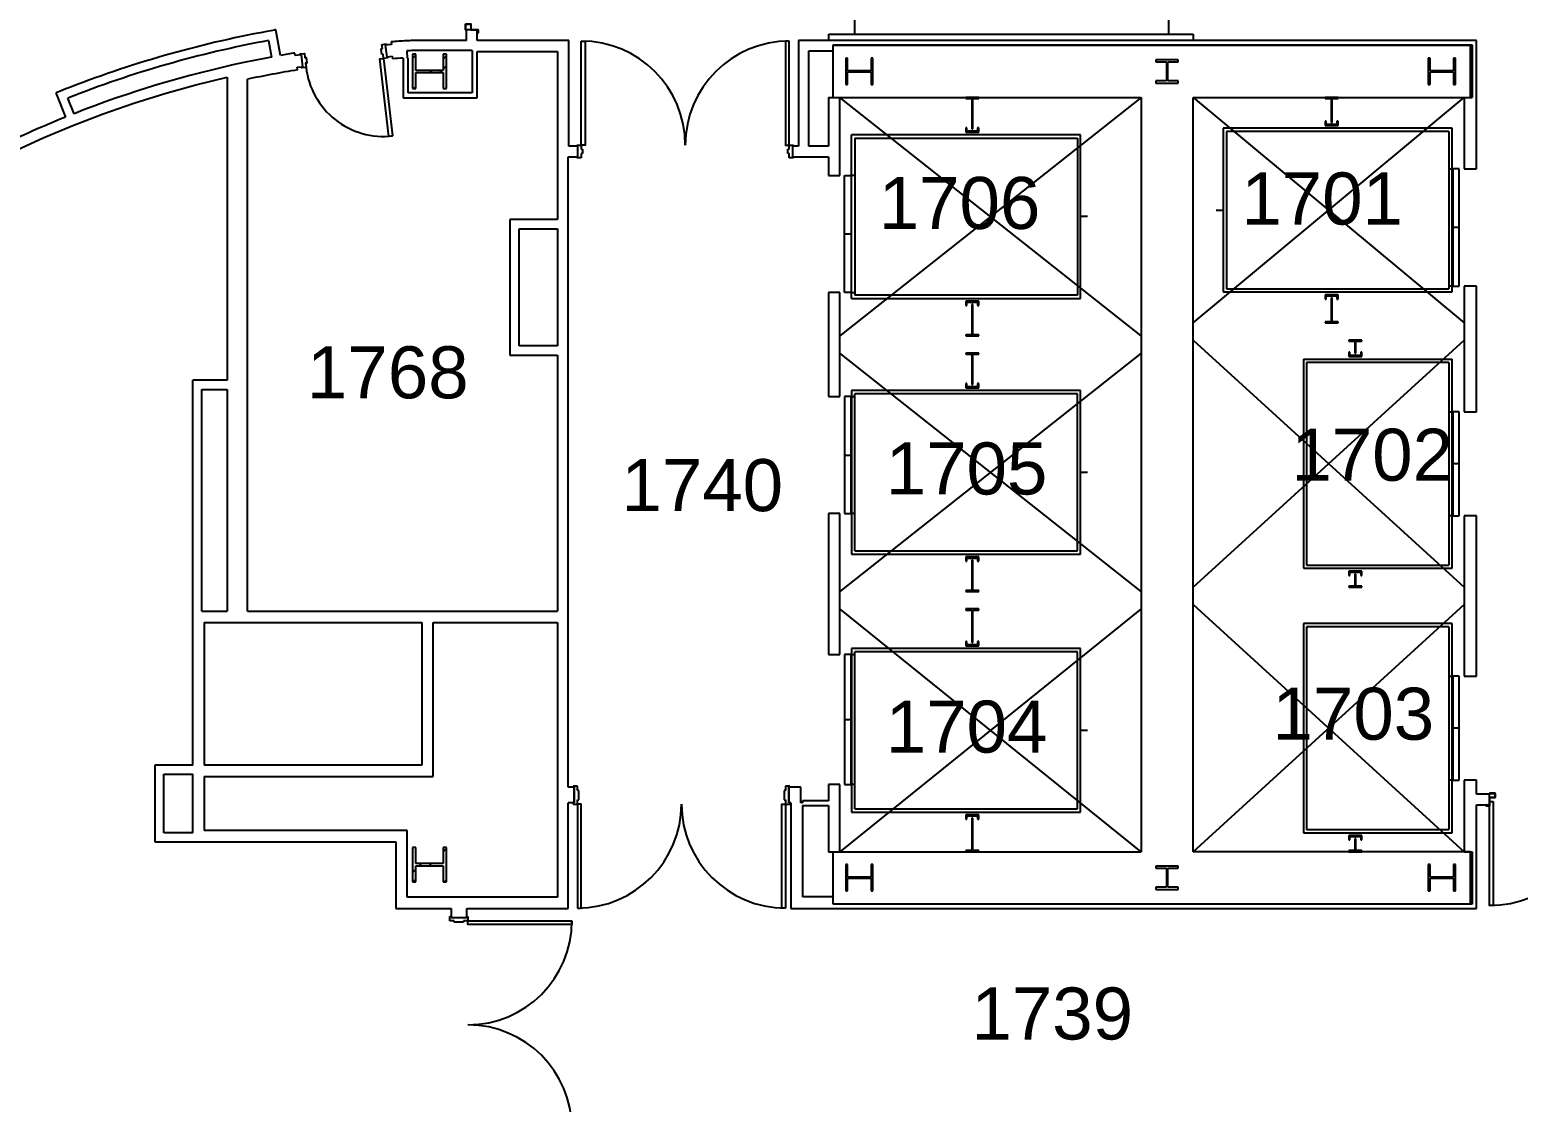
# Model space of a CAD drawing. Header units: inches. Extents: x -59 to 5745, y -269 to 4477.
# Drawn here: x 1330 to 2017, y 3377 to 3872 of the extents above; entities that cross this region are included whole.
import ezdxf

# ---------------------------------------------------------------- set-up
doc = ezdxf.new("R2010")
doc.units = ezdxf.units.IN
doc.header["$LTSCALE"] = 96
doc.header["$MEASUREMENT"] = 0
for name, color, linetype in [('A-ANNO-ROOM', 4, 'CONTINUOUS'), ('A-COLS', 5, 'CONTINUOUS'), ('A-DOOR', 2, 'CONTINUOUS'), ('A-FLOR-EVTR', 1, 'CONTINUOUS'), ('A-FLOR-STRS', 2, 'CONTINUOUS'), ('A-WALL-FULL', 6, 'CONTINUOUS'), ('AE-103I$0$A-FLOR-HRAL', 8, 'CONTINUOUS')]:
    doc.layers.add(name, color=color, linetype=linetype)
doc.styles.add('Arial', font='arial.ttf')

msp = doc.modelspace()

# ---------------------------------------------------------------- linework, layer by layer
at = {"layer": 'A-COLS'}
for p, q in [((1508.28, 3860.98), (1506.72, 3860.98)), ((1506.72, 3860.98), (1506.72, 3845.18)), ((1506.72, 3858.98), (1508.28, 3860.54)), ((1508.28, 3853.57), (1508.28, 3860.98)), ((1522.44, 3860.98), (1520.88, 3860.98)), ((1520.88, 3860.98), (1520.88, 3853.57)), ((1520.88, 3858.74), (1522.44, 3860.3)), ((1522.44, 3845.18), (1522.44, 3860.98)), ((1707.39, 3859.13), (1706.58, 3859.13)), ((1706.58, 3859.13), (1706.58, 3847.03)), ((1707.39, 3853.33), (1707.39, 3859.13)), ((1719.08, 3859.13), (1718.27, 3859.13)), ((1718.27, 3859.13), (1718.27, 3853.33)), ((1719.08, 3847.03), (1719.08, 3859.13)), ((1976.14, 3859.13), (1975.33, 3859.13)), ((1975.33, 3859.13), (1975.33, 3847.03)), ((1976.14, 3853.33), (1976.14, 3859.13)), ((1987.83, 3859.13), (1987.02, 3859.13)), ((1987.02, 3859.13), (1987.02, 3853.33)), ((1987.83, 3847.03), (1987.83, 3859.13)), ((1520.88, 3853.57), (1508.28, 3853.57)), ((1508.28, 3845.18), (1508.28, 3852.59)), ((1508.28, 3852.59), (1520.88, 3852.59)), ((1514.72, 3852.59), (1515.7, 3853.57)), ((1519.33, 3852.59), (1520.31, 3853.57)), ((1520.88, 3854.14), (1522.44, 3855.7)), ((1520.88, 3852.59), (1520.88, 3845.18)), ((1718.27, 3853.33), (1707.39, 3853.33)), ((1707.39, 3847.03), (1707.39, 3852.82)), ((1707.39, 3852.82), (1718.27, 3852.82)), ((1718.27, 3852.82), (1718.27, 3847.03)), ((1859.98, 3858.48), (1849.68, 3858.48)), ((1849.68, 3858.48), (1849.68, 3857.49)), ((1849.68, 3857.49), (1854.53, 3857.49)), ((1854.53, 3857.49), (1854.53, 3848.67)), ((1855.13, 3848.67), (1855.13, 3857.49)), ((1855.13, 3857.49), (1859.98, 3857.49)), ((1859.98, 3857.49), (1859.98, 3858.48)), ((1987.02, 3853.33), (1976.14, 3853.33)), ((1976.14, 3847.03), (1976.14, 3852.82)), ((1976.14, 3852.82), (1987.02, 3852.82)), ((1987.02, 3852.82), (1987.02, 3847.03)), ((1506.72, 3845.18), (1508.28, 3845.18)), ((1507.31, 3845.18), (1508.28, 3846.14)), ((1520.88, 3845.18), (1522.44, 3845.18)), ((1706.58, 3847.03), (1707.39, 3847.03)), ((1718.27, 3847.03), (1719.08, 3847.03)), ((1854.53, 3848.67), (1849.68, 3848.67)), ((1849.68, 3848.67), (1849.68, 3847.68)), ((1849.68, 3847.68), (1859.98, 3847.68)), ((1859.98, 3848.67), (1855.13, 3848.67)), ((1859.98, 3847.68), (1859.98, 3848.67)), ((1975.33, 3847.03), (1976.14, 3847.03)), ((1987.02, 3847.03), (1987.83, 3847.03)), ((1508.28, 3494.98), (1506.72, 3494.98)), ((1506.72, 3494.98), (1506.72, 3479.18)), ((1508.28, 3487.57), (1508.28, 3494.98)), ((1522.44, 3494.98), (1520.88, 3494.98)), ((1520.88, 3494.98), (1520.88, 3487.57)), ((1522.44, 3479.18), (1522.44, 3494.98)), ((1520.88, 3493), (1522.44, 3494.56)), ((1506.72, 3483.45), (1508.28, 3485.01)), ((1520.88, 3487.57), (1508.28, 3487.57)), ((1508.28, 3479.18), (1508.28, 3486.59)), ((1508.28, 3486.59), (1520.88, 3486.59)), ((1509.86, 3486.59), (1510.84, 3487.57)), ((1514.46, 3486.59), (1515.44, 3487.57)), ((1520.88, 3486.59), (1520.88, 3479.18)), ((1707.39, 3487.13), (1706.58, 3487.13)), ((1706.58, 3487.13), (1706.58, 3475.03)), ((1707.39, 3481.33), (1707.39, 3487.13)), ((1718.27, 3481.33), (1707.39, 3481.33)), ((1719.08, 3487.13), (1718.27, 3487.13)), ((1718.27, 3487.13), (1718.27, 3481.33)), ((1719.08, 3475.03), (1719.08, 3487.13)), ((1859.98, 3486.48), (1849.68, 3486.48)), ((1849.68, 3486.48), (1849.68, 3485.49)), ((1849.68, 3485.49), (1854.53, 3485.49)), ((1854.53, 3485.49), (1854.53, 3476.67)), ((1855.13, 3476.67), (1855.13, 3485.49)), ((1855.13, 3485.49), (1859.98, 3485.49)), ((1859.98, 3485.49), (1859.98, 3486.48)), ((1976.14, 3487.13), (1975.33, 3487.13)), ((1975.33, 3487.13), (1975.33, 3475.03)), ((1976.14, 3481.33), (1976.14, 3487.13)), ((1987.02, 3481.33), (1976.14, 3481.33)), ((1987.83, 3487.13), (1987.02, 3487.13)), ((1987.02, 3487.13), (1987.02, 3481.33)), ((1987.83, 3475.03), (1987.83, 3487.13)), ((1506.72, 3479.18), (1508.28, 3479.18)), ((1507.05, 3479.18), (1508.28, 3480.4)), ((1520.88, 3479.18), (1522.44, 3479.18)), ((1521.45, 3479.18), (1522.44, 3480.16)), ((1706.58, 3475.03), (1707.39, 3475.03)), ((1707.39, 3475.03), (1707.39, 3480.82)), ((1707.39, 3480.82), (1718.27, 3480.82)), ((1718.27, 3480.82), (1718.27, 3475.03)), ((1718.27, 3475.03), (1719.08, 3475.03)), ((1854.53, 3476.67), (1849.68, 3476.67)), ((1849.68, 3476.67), (1849.68, 3475.68)), ((1849.68, 3475.68), (1859.98, 3475.68)), ((1859.98, 3476.67), (1855.13, 3476.67)), ((1859.98, 3475.68), (1859.98, 3476.67)), ((1975.33, 3475.03), (1976.14, 3475.03)), ((1976.14, 3475.03), (1976.14, 3480.82)), ((1976.14, 3480.82), (1987.02, 3480.82)), ((1987.02, 3480.82), (1987.02, 3475.03)), ((1987.02, 3475.03), (1987.83, 3475.03))]:
    msp.add_line(p, q, dxfattribs=at)
at = {"layer": 'A-DOOR'}
for p, q in [((1492.67, 3865.55), (1494.65, 3865.78)), ((1494.65, 3865.78), (1494.71, 3865.28)), ((1492.28, 3863.55), (1492.89, 3863.63)), ((1492.58, 3860.95), (1492.28, 3863.55)), ((1493.19, 3861.02), (1492.58, 3860.95)), ((1492.89, 3863.63), (1492.67, 3865.55)), ((1493.42, 3859.09), (1493.19, 3861.02)), ((1495.4, 3859.32), (1493.42, 3859.09)), ((1494.71, 3865.28), (1494.22, 3865.23)), ((1494.22, 3865.23), (1494.85, 3859.76)), ((1494.85, 3859.76), (1495.35, 3859.82)), ((1495.35, 3859.82), (1495.4, 3859.32)), ((1582.58, 3819.08), (1584.58, 3819.08)), ((1582.58, 3818.58), (1582.58, 3819.08)), ((1583.08, 3818.58), (1582.58, 3818.58)), ((1583.08, 3813.7), (1583.08, 3818.58)), ((1584.58, 3819.08), (1584.58, 3817.14)), ((1680.58, 3819.08), (1682.58, 3819.08)), ((1680.58, 3817.14), (1680.58, 3819.08)), ((1682.08, 3818.58), (1682.08, 3813.7)), ((1682.58, 3818.58), (1682.08, 3818.58)), ((1682.58, 3819.08), (1682.58, 3818.58)), ((1582.58, 3813.7), (1583.08, 3813.7)), ((1582.58, 3813.2), (1582.58, 3813.7)), ((1584.58, 3813.2), (1582.58, 3813.2)), ((1584.58, 3817.14), (1585.2, 3817.14)), ((1584.58, 3815.14), (1584.58, 3813.2)), ((1585.2, 3815.14), (1584.58, 3815.14)), ((1585.2, 3817.14), (1585.2, 3815.14)), ((1679.95, 3817.14), (1680.58, 3817.14)), ((1679.95, 3815.14), (1679.95, 3817.14)), ((1680.58, 3815.14), (1679.95, 3815.14)), ((1680.58, 3813.2), (1680.58, 3815.14)), ((1682.58, 3813.2), (1680.58, 3813.2)), ((1682.08, 3813.7), (1682.58, 3813.7)), ((1682.58, 3813.7), (1682.58, 3813.2)), ((1580.83, 3523.33), (1580.83, 3522.83)), ((1582.83, 3523.33), (1580.83, 3523.33)), ((1580.83, 3522.83), (1581.33, 3522.83)), ((1581.33, 3522.83), (1581.33, 3515.58)), ((1582.83, 3521.39), (1582.83, 3523.33)), ((1680.83, 3523.33), (1678.83, 3523.33)), ((1678.83, 3523.33), (1678.83, 3521.39)), ((1680.33, 3515.58), (1680.33, 3522.83)), ((1680.33, 3522.83), (1680.83, 3522.83)), ((1680.83, 3522.83), (1680.83, 3523.33)), ((1581.33, 3515.58), (1580.83, 3515.58)), ((1580.83, 3515.58), (1580.83, 3515.08)), ((1583.45, 3521.39), (1582.83, 3521.39)), ((1582.83, 3515.08), (1582.83, 3517.01)), ((1582.83, 3517.01), (1583.45, 3517.01)), ((1583.45, 3517.01), (1583.45, 3521.39)), ((1678.83, 3521.39), (1678.2, 3521.39)), ((1678.2, 3521.39), (1678.2, 3517.01)), ((1678.2, 3517.01), (1678.83, 3517.01)), ((1678.83, 3517.01), (1678.83, 3515.08)), ((1680.83, 3515.58), (1680.33, 3515.58)), ((1680.83, 3515.08), (1680.83, 3515.58)), ((1580.83, 3515.08), (1582.83, 3515.08)), ((1678.83, 3515.08), (1680.83, 3515.08)), ((1524.02, 3461.2), (1524.02, 3463.2)), ((1524.02, 3463.2), (1524.52, 3463.2)), ((1525.95, 3461.2), (1524.02, 3461.2)), ((1524.52, 3463.2), (1524.52, 3462.7)), ((1524.52, 3462.7), (1531.77, 3462.7)), ((1525.95, 3460.58), (1525.95, 3461.2)), ((1530.33, 3460.58), (1525.95, 3460.58)), ((1530.33, 3461.2), (1530.33, 3460.58)), ((1532.27, 3461.2), (1530.33, 3461.2)), ((1531.77, 3463.2), (1532.27, 3463.2)), ((1531.77, 3462.7), (1531.77, 3463.2)), ((1532.27, 3463.2), (1532.27, 3461.2))]:
    msp.add_line(p, q, dxfattribs=at)
for points in [[(1531.2, 3872.26), (1531.7, 3872.26), (1531.7, 3872.33), (1531.27, 3872.33), (1531.27, 3874.89), (1533.7, 3874.89), (1533.7, 3872.26), (1537.02, 3872.26), (1537.02, 3870.89), (1536.58, 3870.89), (1536.58, 3870.83), (1537.08, 3870.83), (1537.08, 3872.33), (1533.77, 3872.33), (1533.77, 3874.95), (1531.2, 3874.95)], [(1584.58, 3867.08), (1586.33, 3867.08), (1586.33, 3819.08), (1584.58, 3819.08)], [(1680.58, 3867.08), (1678.83, 3867.08), (1678.83, 3819.08), (1680.58, 3819.08)], [(1455.61, 3855.21), (1456.11, 3855.27), (1455.48, 3860.73), (1454.98, 3860.67), (1454.92, 3861.17), (1456.91, 3861.4), (1457.13, 3859.47), (1457.75, 3859.55), (1458.06, 3856.94), (1457.43, 3856.87), (1457.66, 3854.94), (1455.67, 3854.71)], [(1497.57, 3823.33), (1495.83, 3823.13), (1491.68, 3858.89), (1493.42, 3859.09)], [(2003.52, 3520.08), (2003.52, 3519.58), (2003.58, 3519.58), (2003.58, 3520.01), (2006.14, 3520.01), (2006.14, 3518.14), (2003.52, 3518.14), (2003.52, 3514.26), (2002.14, 3514.26), (2002.14, 3514.7), (2002.08, 3514.7), (2002.08, 3514.2), (2003.58, 3514.2), (2003.58, 3518.08), (2006.2, 3518.08), (2006.2, 3520.08)], [(2005.33, 3516.26), (2005.33, 3468.26), (2003.58, 3468.26), (2003.58, 3516.26)], [(1582.83, 3467.08), (1584.58, 3467.08), (1584.58, 3515.08), (1582.83, 3515.08)], [(1678.83, 3467.08), (1677.08, 3467.08), (1677.08, 3515.08), (1678.83, 3515.08)], [(1580.27, 3461.2), (1580.27, 3459.45), (1532.27, 3459.45), (1532.27, 3461.2)]]:
    msp.add_lwpolyline(points, close=True, dxfattribs=at)
for centre, radius, start, end in [((1584.58, 3819.08), 48, 0, 90), ((1680.58, 3819.08), 48, 90, 180), ((1493.42, 3859.09), 36, 186.62231, 276.62231), ((1493.42, 3859.09), 36, 186.62231, 276.62231), ((2003.58, 3516.26), 48, 270, 0), ((1582.83, 3515.08), 48, 270, 0), ((1678.83, 3515.08), 48, 180, 270), ((1532.27, 3461.2), 48, 270, 0), ((1532.27, 3365.2), 48, 0, 90)]:
    msp.add_arc(centre, radius, start, end, dxfattribs=at)
at = {"layer": 'A-FLOR-EVTR'}
for p, q in [((1842.83, 3731.08), (1703.83, 3841.08)), ((1842.83, 3841.08), (1703.83, 3731.08)), ((1767.95, 3841.08), (1761.95, 3841.08)), ((1761.95, 3841.08), (1761.95, 3840.58)), ((1761.95, 3840.58), (1764.7, 3840.58)), ((1764.7, 3840.58), (1764.7, 3826.58)), ((1765.2, 3826.58), (1765.2, 3840.58)), ((1765.2, 3840.58), (1767.95, 3840.58)), ((1767.95, 3840.58), (1767.95, 3841.08)), ((1866.83, 3737.08), (1991.83, 3841.08)), ((1866.83, 3841.08), (1991.83, 3737.08)), ((1933.7, 3841.08), (1927.7, 3841.08)), ((1927.7, 3841.08), (1927.7, 3840.58)), ((1927.7, 3840.58), (1930.45, 3840.58)), ((1930.45, 3840.58), (1930.45, 3829.58)), ((1930.95, 3829.58), (1930.95, 3840.58)), ((1930.95, 3840.58), (1933.7, 3840.58)), ((1933.7, 3840.58), (1933.7, 3841.08)), ((1762.45, 3827.08), (1761.95, 3827.08)), ((1761.95, 3827.08), (1761.95, 3825.08)), ((1761.95, 3825.08), (1767.95, 3825.08)), ((1762.45, 3825.58), (1762.45, 3827.08)), ((1767.45, 3825.58), (1762.45, 3825.58)), ((1764.7, 3826.58), (1765.2, 3826.58)), ((1767.95, 3827.08), (1767.45, 3827.08)), ((1767.45, 3827.08), (1767.45, 3825.58)), ((1767.95, 3825.08), (1767.95, 3827.08)), ((1986.33, 3826.83), (1880.7, 3826.83)), ((1880.7, 3826.83), (1880.7, 3751.33)), ((1882.2, 3825.33), (1882.2, 3752.83)), ((1984.83, 3825.33), (1882.2, 3825.33)), ((1928.2, 3830.08), (1927.7, 3830.08)), ((1927.7, 3830.08), (1927.7, 3828.08)), ((1927.7, 3828.08), (1933.7, 3828.08)), ((1928.2, 3828.58), (1928.2, 3830.08)), ((1933.2, 3828.58), (1928.2, 3828.58)), ((1930.45, 3829.58), (1930.95, 3829.58)), ((1933.7, 3830.08), (1933.2, 3830.08)), ((1933.2, 3830.08), (1933.2, 3828.58)), ((1933.7, 3828.08), (1933.7, 3830.08)), ((1984.83, 3825.33), (1984.83, 3752.83)), ((1986.33, 3751.33), (1986.33, 3826.83)), ((1709.33, 3748.33), (1709.33, 3823.83)), ((1814.95, 3823.83), (1709.33, 3823.83)), ((1710.83, 3822.33), (1710.83, 3749.83)), ((1710.83, 3822.33), (1813.45, 3822.33)), ((1813.45, 3822.33), (1813.45, 3749.83)), ((1814.95, 3748.33), (1814.95, 3823.83)), ((1706.08, 3751.08), (1706.08, 3805.08)), ((1706.08, 3805.08), (1709.08, 3805.08)), ((1709.08, 3805.08), (1709.08, 3751.08)), ((1710.83, 3805.08), (1709.33, 3805.08)), ((1984.83, 3808.08), (1986.33, 3808.08)), ((1989.58, 3808.08), (1986.58, 3808.08)), ((1986.58, 3808.08), (1986.58, 3754.08)), ((1989.58, 3754.08), (1989.58, 3808.08)), ((1818.2, 3786.08), (1815.2, 3786.08)), ((1877.45, 3789.08), (1880.45, 3789.08)), ((1706.08, 3778.08), (1709.08, 3778.08)), ((1989.58, 3781.08), (1986.58, 3781.08)), ((1709.08, 3751.08), (1706.08, 3751.08)), ((1709.33, 3751.08), (1710.83, 3751.08)), ((1813.45, 3749.83), (1710.83, 3749.83)), ((1880.7, 3751.33), (1986.33, 3751.33)), ((1882.2, 3752.83), (1984.83, 3752.83)), ((1927.7, 3750.08), (1927.7, 3748.08)), ((1933.7, 3750.08), (1927.7, 3750.08)), ((1928.2, 3748.08), (1928.2, 3749.58)), ((1928.2, 3749.58), (1933.2, 3749.58)), ((1933.2, 3749.58), (1933.2, 3748.08)), ((1933.7, 3748.08), (1933.7, 3750.08)), ((1986.33, 3754.08), (1984.83, 3754.08)), ((1986.58, 3754.08), (1989.58, 3754.08)), ((1709.33, 3748.33), (1814.95, 3748.33)), ((1767.95, 3747.08), (1761.95, 3747.08)), ((1761.95, 3747.08), (1761.95, 3745.08)), ((1761.95, 3745.08), (1762.45, 3745.08)), ((1762.45, 3745.08), (1762.45, 3746.58)), ((1762.45, 3746.58), (1767.45, 3746.58)), ((1765.2, 3745.58), (1764.7, 3745.58)), ((1764.7, 3745.58), (1764.7, 3731.58)), ((1765.2, 3731.58), (1765.2, 3745.58)), ((1767.45, 3746.58), (1767.45, 3745.08)), ((1767.45, 3745.08), (1767.95, 3745.08)), ((1767.95, 3745.08), (1767.95, 3747.08)), ((1927.7, 3748.08), (1928.2, 3748.08)), ((1930.95, 3748.58), (1930.45, 3748.58)), ((1930.45, 3748.58), (1930.45, 3737.58)), ((1930.95, 3737.58), (1930.95, 3748.58)), ((1933.2, 3748.08), (1933.7, 3748.08)), ((1927.7, 3737.58), (1927.7, 3737.08)), ((1930.45, 3737.58), (1927.7, 3737.58)), ((1927.7, 3737.08), (1933.7, 3737.08)), ((1933.7, 3737.58), (1930.95, 3737.58)), ((1933.7, 3737.08), (1933.7, 3737.58)), ((1764.7, 3731.58), (1761.95, 3731.58)), ((1761.95, 3731.58), (1761.95, 3731.08)), ((1761.95, 3731.08), (1767.95, 3731.08)), ((1767.95, 3731.58), (1765.2, 3731.58)), ((1767.95, 3731.08), (1767.95, 3731.58)), ((1866.83, 3615.08), (1991.83, 3729.08)), ((1866.83, 3729.08), (1991.83, 3615.08)), ((1944.7, 3729.08), (1938.7, 3729.08)), ((1938.7, 3729.08), (1938.7, 3728.58)), ((1938.7, 3728.58), (1941.45, 3728.58)), ((1941.45, 3728.58), (1941.45, 3723.08)), ((1941.95, 3723.08), (1941.95, 3728.58)), ((1941.95, 3728.58), (1944.7, 3728.58)), ((1944.7, 3728.58), (1944.7, 3729.08)), ((1842.83, 3723.08), (1703.83, 3613.08)), ((1842.83, 3613.08), (1703.83, 3723.08)), ((1767.95, 3723.08), (1761.95, 3723.08)), ((1761.95, 3723.08), (1761.95, 3722.58)), ((1761.95, 3722.58), (1764.7, 3722.58)), ((1764.7, 3722.58), (1764.7, 3708.58)), ((1765.2, 3708.58), (1765.2, 3722.58)), ((1765.2, 3722.58), (1767.95, 3722.58)), ((1767.95, 3722.58), (1767.95, 3723.08)), ((1939.2, 3723.58), (1938.7, 3723.58)), ((1938.7, 3723.58), (1938.7, 3721.58)), ((1938.7, 3721.58), (1944.7, 3721.58)), ((1939.2, 3722.08), (1939.2, 3723.58)), ((1944.2, 3722.08), (1939.2, 3722.08)), ((1941.45, 3723.08), (1941.95, 3723.08)), ((1944.7, 3723.58), (1944.2, 3723.58)), ((1944.2, 3723.58), (1944.2, 3722.08)), ((1944.7, 3721.58), (1944.7, 3723.58)), ((1917.7, 3720.33), (1986.33, 3720.33)), ((1917.7, 3720.33), (1917.7, 3623.83)), ((1919.2, 3718.83), (1919.2, 3625.33)), ((1984.83, 3718.83), (1919.2, 3718.83)), ((1984.83, 3718.83), (1984.83, 3625.33)), ((1986.33, 3623.83), (1986.33, 3720.33)), ((1762.45, 3709.08), (1761.95, 3709.08)), ((1761.95, 3709.08), (1761.95, 3707.08)), ((1762.45, 3707.58), (1762.45, 3709.08)), ((1764.7, 3708.58), (1765.2, 3708.58)), ((1767.95, 3709.08), (1767.45, 3709.08)), ((1767.45, 3709.08), (1767.45, 3707.58)), ((1767.95, 3707.08), (1767.95, 3709.08)), ((1709.08, 3703.08), (1706.08, 3703.08)), ((1706.08, 3703.08), (1706.08, 3649.08)), ((1709.08, 3649.08), (1709.08, 3703.08)), ((1814.95, 3705.83), (1709.33, 3705.83)), ((1709.33, 3705.83), (1709.33, 3630.33)), ((1709.33, 3703.08), (1710.83, 3703.08)), ((1710.83, 3631.83), (1710.83, 3704.33)), ((1813.45, 3704.33), (1710.83, 3704.33)), ((1761.95, 3707.08), (1767.95, 3707.08)), ((1767.45, 3707.58), (1762.45, 3707.58)), ((1813.45, 3631.83), (1813.45, 3704.33)), ((1814.95, 3630.33), (1814.95, 3705.83)), ((1984.83, 3696.08), (1986.33, 3696.08)), ((1989.58, 3696.08), (1986.58, 3696.08)), ((1986.58, 3696.08), (1986.58, 3648.08)), ((1989.58, 3648.08), (1989.58, 3696.08)), ((1706.08, 3676.08), (1709.08, 3676.08)), ((1818.2, 3668.08), (1815.2, 3668.08)), ((1989.58, 3672.08), (1986.58, 3672.08)), ((1706.08, 3649.08), (1709.08, 3649.08)), ((1710.83, 3649.08), (1709.33, 3649.08)), ((1986.33, 3648.08), (1984.83, 3648.08)), ((1986.58, 3648.08), (1989.58, 3648.08)), ((1709.33, 3630.33), (1814.95, 3630.33)), ((1710.83, 3631.83), (1813.45, 3631.83)), ((1767.95, 3629.08), (1761.95, 3629.08)), ((1761.95, 3629.08), (1761.95, 3627.08)), ((1761.95, 3627.08), (1762.45, 3627.08)), ((1762.45, 3627.08), (1762.45, 3628.58)), ((1762.45, 3628.58), (1767.45, 3628.58)), ((1765.2, 3627.58), (1764.7, 3627.58)), ((1764.7, 3627.58), (1764.7, 3613.58)), ((1765.2, 3613.58), (1765.2, 3627.58)), ((1767.45, 3628.58), (1767.45, 3627.08)), ((1767.45, 3627.08), (1767.95, 3627.08)), ((1767.95, 3627.08), (1767.95, 3629.08)), ((1919.2, 3625.33), (1984.83, 3625.33)), ((1917.7, 3623.83), (1986.33, 3623.83)), ((1938.7, 3622.58), (1938.7, 3620.58)), ((1944.7, 3622.58), (1938.7, 3622.58)), ((1938.7, 3620.58), (1939.2, 3620.58)), ((1939.2, 3620.58), (1939.2, 3622.08)), ((1939.2, 3622.08), (1944.2, 3622.08)), ((1941.95, 3621.08), (1941.45, 3621.08)), ((1941.45, 3621.08), (1941.45, 3615.58)), ((1941.95, 3615.58), (1941.95, 3621.08)), ((1944.2, 3622.08), (1944.2, 3620.58)), ((1944.2, 3620.58), (1944.7, 3620.58)), ((1944.7, 3620.58), (1944.7, 3622.58)), ((1764.7, 3613.58), (1761.95, 3613.58)), ((1761.95, 3613.58), (1761.95, 3613.08)), ((1761.95, 3613.08), (1767.95, 3613.08)), ((1767.95, 3613.58), (1765.2, 3613.58)), ((1767.95, 3613.08), (1767.95, 3613.58)), ((1938.7, 3615.58), (1938.7, 3615.08)), ((1941.45, 3615.58), (1938.7, 3615.58)), ((1938.7, 3615.08), (1944.7, 3615.08)), ((1944.7, 3615.58), (1941.95, 3615.58)), ((1944.7, 3615.08), (1944.7, 3615.58)), ((1842.83, 3605.08), (1703.83, 3493.08)), ((1842.83, 3493.08), (1703.83, 3605.08)), ((1767.95, 3605.08), (1761.95, 3605.08)), ((1761.95, 3605.08), (1761.95, 3604.58)), ((1767.95, 3604.58), (1767.95, 3605.08)), ((1866.83, 3493.08), (1991.83, 3607.08)), ((1866.83, 3607.08), (1991.83, 3493.08)), ((1761.95, 3604.58), (1764.7, 3604.58)), ((1764.7, 3604.58), (1764.7, 3589.58)), ((1765.2, 3589.58), (1765.2, 3604.58)), ((1765.2, 3604.58), (1767.95, 3604.58)), ((1986.33, 3598.33), (1917.7, 3598.33)), ((1917.7, 3598.33), (1917.7, 3501.83)), ((1986.33, 3501.83), (1986.33, 3598.33)), ((1919.2, 3596.83), (1919.2, 3503.33)), ((1984.83, 3596.83), (1919.2, 3596.83)), ((1984.83, 3596.83), (1984.83, 3503.33)), ((1814.95, 3586.83), (1709.33, 3586.83)), ((1709.33, 3586.83), (1709.33, 3511.33)), ((1710.83, 3512.83), (1710.83, 3585.33)), ((1813.45, 3585.33), (1710.83, 3585.33)), ((1762.45, 3590.08), (1761.95, 3590.08)), ((1761.95, 3590.08), (1761.95, 3588.08)), ((1761.95, 3588.08), (1767.95, 3588.08)), ((1762.45, 3588.58), (1762.45, 3590.08)), ((1767.45, 3588.58), (1762.45, 3588.58)), ((1764.7, 3589.58), (1765.2, 3589.58)), ((1767.95, 3590.08), (1767.45, 3590.08)), ((1767.45, 3590.08), (1767.45, 3588.58)), ((1767.95, 3588.08), (1767.95, 3590.08)), ((1813.45, 3512.83), (1813.45, 3585.33)), ((1814.95, 3511.33), (1814.95, 3586.83)), ((1709.08, 3584.08), (1706.08, 3584.08)), ((1706.08, 3584.08), (1706.08, 3524.08)), ((1709.08, 3524.08), (1709.08, 3584.08)), ((1709.33, 3584.08), (1710.83, 3584.08)), ((1984.83, 3574.08), (1986.33, 3574.08)), ((1989.58, 3574.08), (1986.58, 3574.08)), ((1986.58, 3574.08), (1986.58, 3526.08)), ((1989.58, 3526.08), (1989.58, 3574.08)), ((1706.08, 3554.08), (1709.08, 3554.08)), ((1989.58, 3550.08), (1986.58, 3550.08)), ((1818.2, 3549.08), (1815.2, 3549.08)), ((1706.08, 3524.08), (1709.08, 3524.08)), ((1710.83, 3524.08), (1709.33, 3524.08)), ((1986.33, 3526.08), (1984.83, 3526.08)), ((1986.58, 3526.08), (1989.58, 3526.08)), ((1709.33, 3511.33), (1814.95, 3511.33)), ((1710.83, 3512.83), (1813.45, 3512.83)), ((1767.95, 3510.08), (1761.95, 3510.08)), ((1761.95, 3510.08), (1761.95, 3508.08)), ((1762.45, 3508.08), (1762.45, 3509.58)), ((1762.45, 3509.58), (1767.45, 3509.58)), ((1767.45, 3509.58), (1767.45, 3508.08)), ((1767.95, 3508.08), (1767.95, 3510.08)), ((1761.95, 3508.08), (1762.45, 3508.08)), ((1765.2, 3508.58), (1764.7, 3508.58)), ((1764.7, 3508.58), (1764.7, 3493.58)), ((1765.2, 3493.58), (1765.2, 3508.58)), ((1767.45, 3508.08), (1767.95, 3508.08)), ((1917.7, 3501.83), (1986.33, 3501.83)), ((1919.2, 3503.33), (1984.83, 3503.33)), ((1938.7, 3500.58), (1938.7, 3498.58)), ((1944.7, 3500.58), (1938.7, 3500.58)), ((1938.7, 3498.58), (1939.2, 3498.58)), ((1939.2, 3498.58), (1939.2, 3500.08)), ((1939.2, 3500.08), (1944.2, 3500.08)), ((1941.95, 3499.08), (1941.45, 3499.08)), ((1941.45, 3499.08), (1941.45, 3493.58)), ((1941.95, 3493.58), (1941.95, 3499.08)), ((1944.2, 3500.08), (1944.2, 3498.58)), ((1944.2, 3498.58), (1944.7, 3498.58)), ((1944.7, 3498.58), (1944.7, 3500.58)), ((1764.7, 3493.58), (1761.95, 3493.58)), ((1761.95, 3493.58), (1761.95, 3493.08)), ((1761.95, 3493.08), (1767.95, 3493.08)), ((1767.95, 3493.58), (1765.2, 3493.58)), ((1767.95, 3493.08), (1767.95, 3493.58)), ((1938.7, 3493.58), (1938.7, 3493.08)), ((1941.45, 3493.58), (1938.7, 3493.58)), ((1938.7, 3493.08), (1944.7, 3493.08)), ((1944.7, 3493.58), (1941.95, 3493.58)), ((1944.7, 3493.08), (1944.7, 3493.58))]:
    msp.add_line(p, q, dxfattribs=at)
at = {"layer": 'A-FLOR-STRS'}
for p, q in [((1710.83, 3870.33), (1710.83, 3962.33)), ((1855.7, 3870.33), (1855.7, 3962.33)), ((1710.83, 3865.08), (1710.83, 3865.33)), ((1855.7, 3865.08), (1855.7, 3865.33))]:
    msp.add_line(p, q, dxfattribs=at)
at = {"layer": 'A-WALL-FULL'}
for p, q in [((1441.38, 3871.84), (1439.59, 3871.51)), ((1440.33, 3867.33), (1441.68, 3859.7)), ((1443.16, 3872.16), (1441.38, 3871.84)), ((1443.47, 3872.22), (1443.16, 3872.16)), ((1443.78, 3872.27), (1443.47, 3872.22)), ((1445.86, 3860.45), (1443.78, 3872.27)), ((1496.94, 3866.73), (1497.02, 3865.55)), ((1531.7, 3867.33), (1506.81, 3867.33)), ((1536.58, 3872.26), (1531.7, 3872.26)), ((1531.7, 3867.33), (1531.7, 3872.26)), ((1536.58, 3867.33), (1536.58, 3872.26)), ((1578.83, 3867.33), (1536.58, 3867.33)), ((1578.83, 3818.58), (1578.83, 3867.33)), ((1684.83, 3867.33), (1684.83, 3818.58)), ((1997.58, 3867.33), (1684.83, 3867.33)), ((1997.58, 3808.08), (1997.58, 3867.33)), ((1452.67, 3860.4), (1452.48, 3861.57)), ((1455.48, 3860.73), (1452.67, 3860.4)), ((1456.11, 3855.27), (1455.48, 3860.73)), ((1497.02, 3865.55), (1494.22, 3865.23)), ((1494.22, 3865.23), (1494.85, 3859.76)), ((1494.85, 3859.76), (1497.41, 3860.06)), ((1497.41, 3860.06), (1497.49, 3858.88)), ((1502.45, 3859.2), (1502.45, 3840.95)), ((1504.13, 3862.56), (1504.32, 3859.2)), ((1504.7, 3859.2), (1504.32, 3859.2)), ((1504.7, 3843.2), (1504.7, 3859.2)), ((1534.33, 3862.7), (1506.92, 3862.7)), ((1534.33, 3862.7), (1534.33, 3843.2)), ((1536.58, 3862.2), (1573.7, 3862.2)), ((1536.58, 3840.95), (1536.58, 3862.2)), ((1573.7, 3862.2), (1573.7, 3818.58)), ((1689.58, 3818.58), (1689.58, 3862.58)), ((1689.58, 3862.58), (1700.83, 3862.58)), ((1700.83, 3865.33), (1995.58, 3865.33)), ((1700.83, 3841.08), (1700.83, 3865.33)), ((1994.83, 3865.08), (1700.83, 3865.08)), ((1994.83, 3841.08), (1994.83, 3865.08)), ((1995.58, 3865.33), (1995.58, 3841.08)), ((1453.55, 3854.97), (1456.11, 3855.27)), ((1453.74, 3853.8), (1453.55, 3854.97)), ((1392.44, 3842.85), (1406.82, 3846.89)), ((1406.82, 3846.89), (1421.33, 3850.48)), ((1421.33, 3850.48), (1421.33, 3710.64)), ((1430.58, 3604.08), (1430.58, 3849.46)), ((1342.46, 3843.25), (1342.17, 3843.13)), ((1342.17, 3843.13), (1346.66, 3832)), ((1342.75, 3843.37), (1342.46, 3843.25)), ((1344.43, 3844.04), (1342.75, 3843.37)), ((1346.11, 3844.71), (1344.43, 3844.04)), ((1350.61, 3833.58), (1347.71, 3840.77)), ((1364.07, 3833.48), (1378.18, 3838.38)), ((1378.18, 3838.38), (1392.44, 3842.85)), ((1502.45, 3840.95), (1536.58, 3840.95)), ((1534.33, 3843.2), (1504.7, 3843.2)), ((1698.58, 3841.08), (1698.58, 3818.58)), ((1698.58, 3841.08), (1842.83, 3841.08)), ((1703.83, 3805.08), (1703.83, 3841.08)), ((1842.83, 3841.08), (1842.83, 3493.08)), ((1866.83, 3841.08), (1995.58, 3841.08)), ((1866.83, 3493.08), (1866.83, 3841.08)), ((1991.83, 3841.08), (1991.83, 3808.08)), ((1350.11, 3828.14), (1364.07, 3833.48)), ((1336.33, 3822.38), (1350.11, 3828.14)), ((1322.72, 3816.2), (1336.33, 3822.38)), ((1573.7, 3818.58), (1573.7, 3784.7)), ((1583.08, 3818.58), (1578.83, 3818.58)), ((1583.08, 3813.7), (1583.08, 3818.58)), ((1684.83, 3818.58), (1682.08, 3818.58)), ((1682.08, 3818.58), (1682.08, 3813.7)), ((1698.58, 3818.58), (1689.58, 3818.58)), ((1578.58, 3522.83), (1578.58, 3813.7)), ((1578.58, 3813.7), (1583.08, 3813.7)), ((1682.08, 3813.7), (1698.58, 3813.7)), ((1698.58, 3813.7), (1698.58, 3805.08)), ((1698.58, 3805.08), (1703.83, 3805.08)), ((1991.83, 3808.08), (1997.58, 3808.08)), ((1573.7, 3784.7), (1551.7, 3784.7)), ((1551.7, 3784.7), (1551.7, 3722.2)), ((1555.95, 3780.45), (1573.7, 3780.45)), ((1555.95, 3726.45), (1555.95, 3780.45)), ((1573.7, 3780.45), (1573.7, 3726.45)), ((1698.58, 3751.08), (1698.58, 3703.08)), ((1703.83, 3751.08), (1698.58, 3751.08)), ((1703.83, 3703.08), (1703.83, 3751.08)), ((1991.83, 3754.08), (1991.83, 3696.08)), ((1997.58, 3754.08), (1991.83, 3754.08)), ((1997.58, 3696.08), (1997.58, 3754.08)), ((1551.7, 3722.2), (1573.7, 3722.2)), ((1573.7, 3726.45), (1555.95, 3726.45)), ((1573.7, 3722.2), (1573.7, 3604.08)), ((1405.38, 3533.08), (1405.38, 3710.64)), ((1421.33, 3710.64), (1405.38, 3710.64)), ((1409.63, 3604.08), (1409.63, 3706.39)), ((1409.63, 3706.39), (1421.33, 3706.39)), ((1421.33, 3706.39), (1421.33, 3604.08)), ((1698.58, 3703.08), (1703.83, 3703.08)), ((1991.83, 3696.08), (1997.58, 3696.08)), ((1698.58, 3649.08), (1698.58, 3584.08)), ((1703.83, 3649.08), (1698.58, 3649.08)), ((1703.83, 3584.08), (1703.83, 3649.08)), ((1991.83, 3648.08), (1991.83, 3574.08)), ((1997.58, 3648.08), (1991.83, 3648.08)), ((1997.58, 3574.08), (1997.58, 3648.08)), ((1409.63, 3604.08), (1421.33, 3604.08)), ((1410.63, 3598.83), (1511.08, 3598.83)), ((1410.63, 3598.83), (1410.63, 3533.08)), ((1430.58, 3604.08), (1573.7, 3604.08)), ((1511.08, 3598.83), (1511.08, 3533.08)), ((1516.33, 3598.83), (1573.7, 3598.83)), ((1516.33, 3527.83), (1516.33, 3598.83)), ((1573.7, 3598.83), (1573.7, 3472.08)), ((1698.58, 3584.08), (1703.83, 3584.08)), ((1991.83, 3574.08), (1997.58, 3574.08)), ((1387.83, 3533.08), (1387.83, 3497.58)), ((1405.38, 3533.08), (1387.83, 3533.08)), ((1511.08, 3533.08), (1410.63, 3533.08)), ((1392.08, 3501.83), (1392.08, 3528.83)), ((1392.08, 3528.83), (1405.38, 3528.83)), ((1405.38, 3501.83), (1405.38, 3528.83)), ((1410.63, 3527.83), (1410.63, 3502.83)), ((1410.63, 3527.83), (1516.33, 3527.83)), ((1581.33, 3522.83), (1578.58, 3522.83)), ((1581.33, 3515.58), (1581.33, 3522.83)), ((1685.95, 3522.83), (1680.33, 3522.83)), ((1680.33, 3522.83), (1680.33, 3515.58)), ((1685.95, 3515.58), (1685.95, 3522.83)), ((1698.58, 3524.08), (1698.58, 3516.58)), ((1703.83, 3524.08), (1698.58, 3524.08)), ((1703.83, 3493.08), (1703.83, 3524.08)), ((1991.83, 3526.08), (1991.83, 3493.08)), ((1997.58, 3526.08), (1991.83, 3526.08)), ((1997.58, 3519.58), (1997.58, 3526.08)), ((1578.58, 3466.83), (1578.58, 3515.58)), ((1581.33, 3515.58), (1578.58, 3515.58)), ((1681.2, 3515.58), (1680.33, 3515.58)), ((1681.2, 3515.58), (1681.2, 3466.83)), ((1686.58, 3515.58), (1685.95, 3515.58)), ((1698.58, 3516.58), (1686.58, 3516.58)), ((1686.58, 3516.58), (1686.58, 3515.58)), ((2003.52, 3519.58), (1997.58, 3519.58)), ((2003.52, 3514.7), (2003.52, 3519.58)), ((1686.58, 3514.33), (1698.58, 3514.33)), ((1686.58, 3514.33), (1686.58, 3472.2)), ((1698.58, 3514.33), (1698.58, 3493.08)), ((1997.58, 3493.08), (1997.58, 3514.7)), ((1997.58, 3514.7), (2002.08, 3514.7)), ((2002.14, 3514.7), (2003.52, 3514.7)), ((1405.38, 3501.83), (1392.08, 3501.83)), ((1504.33, 3502.83), (1410.63, 3502.83)), ((1504.33, 3472.08), (1504.33, 3502.83)), ((1387.83, 3497.58), (1499.08, 3497.58)), ((1499.08, 3497.58), (1499.08, 3466.83)), ((1698.58, 3493.08), (1842.83, 3493.08)), ((1700.83, 3468.83), (1700.83, 3493.08)), ((1994.83, 3493.08), (1866.83, 3493.08)), ((1991.83, 3493.08), (1995.58, 3493.08)), ((1994.83, 3469.08), (1994.83, 3493.08)), ((1995.58, 3493.08), (1995.58, 3468.83)), ((1997.58, 3466.83), (1997.58, 3493.08)), ((1573.7, 3472.08), (1504.33, 3472.08)), ((1700.83, 3472.2), (1686.58, 3472.2)), ((1700.83, 3469.08), (1994.83, 3469.08)), ((1995.58, 3468.83), (1700.83, 3468.83)), ((1499.08, 3466.83), (1524.52, 3466.83)), ((1524.52, 3466.83), (1524.52, 3462.7)), ((1524.52, 3462.7), (1531.77, 3462.7)), ((1531.77, 3462.7), (1531.77, 3466.83)), ((1531.77, 3466.83), (1578.58, 3466.83)), ((1681.2, 3466.83), (1997.58, 3466.83))]:
    msp.add_line(p, q, dxfattribs=at)
for centre, radius, start, end in [((1531.58, 3374.33), 505.62, 100.4816, 111.5184), ((1531.58, 3374.33), 501.37, 100.48568, 111.51432), ((1531.58, 3374.33), 493.62, 93.21782, 94.02378), ((1530.97, 3374.29), 493.62, 92.80524, 93.14659), ((1531.58, 3374.33), 493.62, 100.49331, 102.00077), ((1531.58, 3374.33), 493.62, 99.22085, 100), ((1531.58, 3374.33), 485.75, 93.43742, 94.02378), ((1530.97, 3374.29), 489, 92.81847, 93.14659), ((1531.58, 3374.33), 493.62, 102.00074, 111.50666), ((1531.58, 3374.33), 485.75, 99.22085, 102.00077), ((1531.58, 3374.33), 493.62, 111.99997, 121.93413)]:
    msp.add_arc(centre, radius, start, end, dxfattribs=at)
at = {"layer": 'AE-103I$0$A-FLOR-HRAL'}
for p, q in [((1698.83, 3870.33), (1866.83, 3870.33)), ((1698.83, 3867.33), (1698.83, 3870.33)), ((1866.83, 3870.33), (1866.83, 3867.33))]:
    msp.add_line(p, q, dxfattribs=at)

# ---------------------------------------------------------------- texts
at = {"layer": 'A-ANNO-ROOM', "style": 'Arial'}
for s, p in [('1706', (1721.8, 3780.4)), ('1701', (1889.08, 3782.45)), ('1768', (1458.07, 3702.26)), ('1702', (1912.16, 3664.22)), ('1705', (1725.04, 3657.89)), ('1740', (1603.12, 3650.2)), ('1703', (1903.46, 3544.74)), ('1704', (1725.04, 3538.8)), ('1739', (1764.56, 3406.44))]:
    msp.add_text(s, height=24, dxfattribs=at).set_placement(p)

doc.saveas('drawing.dxf')
